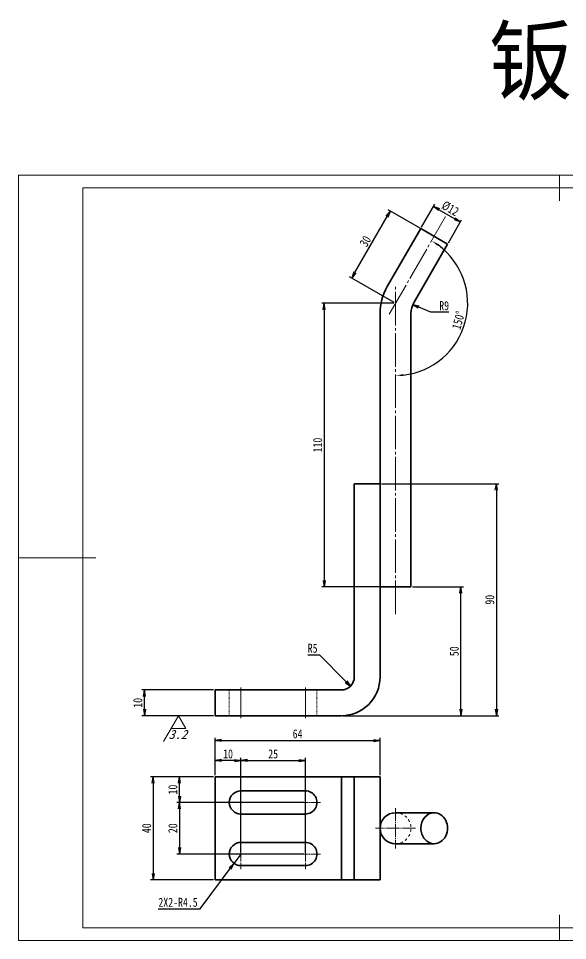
# Model space of a CAD drawing. Header units: millimetres. Extents: x -15766 to 80009, y -9701 to 15159.
# Drawn here: x -12068.9 to -11855.7, y 8886 to 9243.7 of the extents above; entities that cross this region are included whole.
import ezdxf
from ezdxf.enums import TextEntityAlignment as Align

# ---------------------------------------------------------------- set-up
doc = ezdxf.new("R2010")
doc.units = ezdxf.units.MM
doc.linetypes.add('CENTER-HOKUTO_1', pattern=[16, 13, -1, 1, -1])
doc.linetypes.add('HIDDEN-HOKUTO_1', pattern=[2, 1, -1])
doc.layers.get('DEFPOINTS').update_dxf_attribs({"lineweight": 18})
for name, color, linetype, lineweight in [('AM_7', 2, 'CENTER-HOKUTO_1', 18), ('AM_HID', 1, 'HIDDEN-HOKUTO_1', 18), ('AM_VIS', 7, 'Continuous', 18), ('CDRAFT0', 7, 'Continuous', 18), ('DIM', 253, 'Continuous', 20), ('title_frame', 7, 'Continuous', 18), ('word_dim', 9, 'Continuous', 18), ('粗实线层_1', 7, 'Continuous', 15)]:
    doc.layers.add(name, color=color, linetype=linetype, lineweight=lineweight)
doc.styles.add('DIM', font='', dxfattribs={"width": 0.8})
doc.styles.get('DIM').set_extended_font_data('NSimSun')
doc.dimstyles.new('1-1', dxfattribs={"dimtxt": 3.5, "dimasz": 3, "dimexe": 1, "dimexo": 0, "dimgap": 1, "dimtad": 1, "dimdsep": 46, "dimtxsty": 'DIM', "dimblk": '_CAXARROW', "dimcen": 0, "dimdle": 6, "dimclrd": 256, "dimclre": 256, "dimclrt": 3, "dimazin": 2, "dimtfac": 0.707107, "dimtmove": 0, "dimatfit": 3, "dimfxl": 0, "dimfrac": 2, "dimtolj": 1, "dimarcsym": 0})
doc.dimstyles.new('1-1$0', dxfattribs={"dimtxt": 3.5, "dimasz": 2.5, "dimexe": 1, "dimexo": 0.625, "dimgap": 0.8, "dimtad": 1, "dimdsep": 46, "dimtxsty": 'DIM', "dimblk": 'OPEN', "dimcen": 0, "dimdle": 5, "dimclrd": 256, "dimclre": 256, "dimclrt": 3, "dimazin": 3, "dimtfac": 0.5, "dimtmove": 0, "dimatfit": 3, "dimldrblk": 'OPEN', "dimfxl": 0, "dimtolj": 1, "dimarcsym": 0})
doc.dimstyles.new('1-1$4', dxfattribs={"dimtxt": 3.5, "dimasz": 2.5, "dimexe": 1, "dimexo": 0.625, "dimgap": 0.8, "dimtad": 1, "dimtih": 1, "dimtoh": 1, "dimzin": 12, "dimdsep": 46, "dimtxsty": 'DIM', "dimblk": 'OPEN', "dimcen": 0, "dimdle": 5, "dimclrd": 256, "dimclre": 256, "dimclrt": 3, "dimazin": 3, "dimtfac": 0.5, "dimtmove": 0, "dimatfit": 3, "dimldrblk": 'OPEN', "dimfxl": 0, "dimtolj": 1, "dimarcsym": 0})

# ---------------------------------------------------------------- blocks, each defined once
blk = doc.blocks.new('*X1984')
at = {"layer": 'CDRAFT0'}
for p, q in [((420, 297), (0, 297)), ((0, 297), (0, 0)), ((420, 0), (420, 297)), ((0, 0), (420, 0))]:
    blk.add_line(p, q, dxfattribs=at)
at = {"layer": '粗实线层_1'}
for p, q in [((210, 297), (210, 287)), ((415, 292), (25, 292)), ((25, 292), (25, 5)), ((415, 5), (415, 292)), ((0, 148.5), (30, 148.5)), ((420, 148.5), (410, 148.5)), ((210, 0), (210, 10)), ((25, 5), (415, 5))]:
    blk.add_line(p, q, dxfattribs=at)
blk = doc.blocks.new('_OPEN')
at = {"color": 0, "linetype": 'ByBlock', "lineweight": -2}
for p, q in [((-1, 0.166667), (0, 0)), ((-1, -0.166667), (0, 0)), ((0, 0), (-1, 0))]:
    blk.add_line(p, q, dxfattribs=at)
blk = doc.blocks.new('*D2161')
at = {"layer": 'DEFPOINTS', "color": 0, "transparency": 16777216}
for p in [(-12006.38, 8949.55), (-11992.52, 8949.55), (-11957.52, 8939.55)]:
    blk.add_point(p, dxfattribs=at)
at = {"layer": 'word_dim', "linetype": 'Continuous', "lineweight": -2, "transparency": 16777216}
for p, q in [((-11993.15, 8949.55), (-12007.38, 8949.55)), ((-12006.38, 8942.05), (-12006.38, 8947.05)), ((-11958.15, 8939.55), (-12007.38, 8939.55))]:
    blk.add_line(p, q, dxfattribs=at)
at = {"layer": 'word_dim', "lineweight": -2, "transparency": 16777216, "xscale": 2.5, "yscale": 2.5, "zscale": 2.5}
for p, rotation in [((-12006.38, 8949.55), 90), ((-12006.38, 8939.55), 270)]:
    blk.add_blockref('_OPEN', p, dxfattribs=dict(at, rotation=rotation))
at = {"layer": 'word_dim', "color": 3, "transparency": 16777216, "insert": (-12008.93, 8944.55), "char_height": 3.5, "attachment_point": 5, "rotation": 90, "style": 'DIM'}
blk.add_mtext('\\A1;10', dxfattribs=at)
blk = doc.blocks.new('*D2162')
at = {"layer": 'DEFPOINTS', "color": 0, "transparency": 16777216}
for p in [(-11957.52, 8939.55), (-12006.38, 8919.55), (-11957.52, 8919.55)]:
    blk.add_point(p, dxfattribs=at)
at = {"layer": 'word_dim', "linetype": 'Continuous', "lineweight": -2, "transparency": 16777216}
for p, q in [((-11958.15, 8939.55), (-12007.38, 8939.55)), ((-12006.38, 8937.05), (-12006.38, 8922.05)), ((-11958.15, 8919.55), (-12007.38, 8919.55))]:
    blk.add_line(p, q, dxfattribs=at)
at = {"layer": 'word_dim', "lineweight": -2, "transparency": 16777216, "xscale": 2.5, "yscale": 2.5, "zscale": 2.5}
for p, rotation in [((-12006.38, 8939.55), 90), ((-12006.38, 8919.55), 270)]:
    blk.add_blockref('_OPEN', p, dxfattribs=dict(at, rotation=rotation))
at = {"layer": 'word_dim', "color": 3, "transparency": 16777216, "insert": (-12008.93, 8929.55), "char_height": 3.5, "attachment_point": 5, "rotation": 90, "style": 'DIM'}
blk.add_mtext('\\A1;20', dxfattribs=at)
blk = doc.blocks.new('*D2163')
at = {"layer": 'DEFPOINTS', "color": 0, "transparency": 16777216}
for p in [(-11992.52, 8949.55), (-12016.57, 8909.55), (-11992.52, 8909.55)]:
    blk.add_point(p, dxfattribs=at)
at = {"layer": 'word_dim', "linetype": 'Continuous', "lineweight": -2, "transparency": 16777216}
for p, q in [((-11993.15, 8949.55), (-12017.57, 8949.55)), ((-12016.57, 8947.05), (-12016.57, 8912.05)), ((-11993.15, 8909.55), (-12017.57, 8909.55))]:
    blk.add_line(p, q, dxfattribs=at)
at = {"layer": 'word_dim', "lineweight": -2, "transparency": 16777216, "xscale": 2.5, "yscale": 2.5, "zscale": 2.5}
for p, rotation in [((-12016.57, 8949.55), 90), ((-12016.57, 8909.55), 270)]:
    blk.add_blockref('_OPEN', p, dxfattribs=dict(at, rotation=rotation))
at = {"layer": 'word_dim', "color": 3, "transparency": 16777216, "insert": (-12019.12, 8929.55), "char_height": 3.5, "attachment_point": 5, "rotation": 90, "style": 'DIM'}
blk.add_mtext('\\A1;40', dxfattribs=at)
blk = doc.blocks.new('*D2164')
at = {"layer": 'DEFPOINTS', "color": 0, "transparency": 16777216}
for p in [(-11992.52, 8955.81), (-11992.52, 8949.55), (-11982.52, 8919.55)]:
    blk.add_point(p, dxfattribs=at)
at = {"layer": 'word_dim', "linetype": 'Continuous', "lineweight": -2, "transparency": 16777216}
for p, q in [((-11992.52, 8950.18), (-11992.52, 8956.81)), ((-11985.02, 8955.81), (-11990.02, 8955.81)), ((-11982.52, 8920.18), (-11982.52, 8956.81))]:
    blk.add_line(p, q, dxfattribs=at)
at = {"layer": 'word_dim', "lineweight": -2, "transparency": 16777216, "xscale": 2.5, "yscale": 2.5, "zscale": 2.5, "rotation": 180}
blk.add_blockref('_OPEN', (-11992.52, 8955.81), dxfattribs=at)
at = {"layer": 'word_dim', "lineweight": -2, "transparency": 16777216, "xscale": 2.5, "yscale": 2.5, "zscale": 2.5}
blk.add_blockref('_OPEN', (-11982.52, 8955.81), dxfattribs=at)
at = {"layer": 'word_dim', "color": 3, "transparency": 16777216, "insert": (-11987.52, 8958.36), "char_height": 3.5, "attachment_point": 5, "style": 'DIM'}
blk.add_mtext('\\A1;10', dxfattribs=at)
blk = doc.blocks.new('*D2165')
at = {"layer": 'DEFPOINTS', "color": 0, "transparency": 16777216}
for p in [(-11957.52, 8955.81), (-11982.52, 8919.55), (-11957.52, 8919.55)]:
    blk.add_point(p, dxfattribs=at)
at = {"layer": 'word_dim', "linetype": 'Continuous', "lineweight": -2, "transparency": 16777216}
for p, q in [((-11982.52, 8920.18), (-11982.52, 8956.81)), ((-11980.02, 8955.81), (-11960.02, 8955.81)), ((-11957.52, 8920.18), (-11957.52, 8956.81))]:
    blk.add_line(p, q, dxfattribs=at)
at = {"layer": 'word_dim', "lineweight": -2, "transparency": 16777216, "xscale": 2.5, "yscale": 2.5, "zscale": 2.5, "rotation": 180}
blk.add_blockref('_OPEN', (-11982.52, 8955.81), dxfattribs=at)
at = {"layer": 'word_dim', "lineweight": -2, "transparency": 16777216, "xscale": 2.5, "yscale": 2.5, "zscale": 2.5}
blk.add_blockref('_OPEN', (-11957.52, 8955.81), dxfattribs=at)
at = {"layer": 'word_dim', "color": 3, "transparency": 16777216, "insert": (-11970.02, 8958.36), "char_height": 3.5, "attachment_point": 5, "style": 'DIM'}
blk.add_mtext('\\A1;25', dxfattribs=at)
blk = doc.blocks.new('*D2166')
at = {"layer": 'DEFPOINTS', "color": 0, "transparency": 16777216}
for p in [(-11982.52, 8919.55), (-11985.21, 8915.94)]:
    blk.add_point(p, dxfattribs=at)
at = {"layer": 'word_dim', "linetype": 'Continuous', "lineweight": -2, "transparency": 16777216}
for p, q in [((-11982.52, 8919.55), (-11985.21, 8915.94)), ((-11998.4, 8898.24), (-11986.7, 8913.94)), ((-12014.67, 8898.24), (-11998.4, 8898.24))]:
    blk.add_line(p, q, dxfattribs=at)
at = {"layer": 'word_dim', "lineweight": -2, "transparency": 16777216, "xscale": 2.5, "yscale": 2.5, "zscale": 2.5, "rotation": 53.32474587222672}
blk.add_blockref('_OPEN', (-11985.21, 8915.94), dxfattribs=at)
at = {"layer": 'word_dim', "color": 3, "transparency": 16777216, "insert": (-12006.93, 8900.79), "char_height": 3.5, "attachment_point": 5, "style": 'DIM'}
blk.add_mtext('\\A1;2X2-R4.5', dxfattribs=at)
blk = doc.blocks.new('*D2167')
at = {"layer": 'DEFPOINTS', "color": 0, "transparency": 16777216}
for p in [(-12019.97, 8983.2), (-11992.52, 8983.2), (-11992.52, 8973.2)]:
    blk.add_point(p, dxfattribs=at)
at = {"layer": 'word_dim', "linetype": 'Continuous', "lineweight": -2, "transparency": 16777216}
for p, q in [((-11993.15, 8983.2), (-12020.97, 8983.2)), ((-12019.97, 8975.7), (-12019.97, 8980.7)), ((-11993.15, 8973.2), (-12020.97, 8973.2))]:
    blk.add_line(p, q, dxfattribs=at)
at = {"layer": 'word_dim', "lineweight": -2, "transparency": 16777216, "xscale": 2.5, "yscale": 2.5, "zscale": 2.5}
for p, rotation in [((-12019.97, 8983.2), 90), ((-12019.97, 8973.2), 270)]:
    blk.add_blockref('_OPEN', p, dxfattribs=dict(at, rotation=rotation))
at = {"layer": 'word_dim', "color": 3, "transparency": 16777216, "insert": (-12022.52, 8978.2), "char_height": 3.5, "attachment_point": 5, "rotation": 90, "style": 'DIM'}
blk.add_mtext('\\A1;10', dxfattribs=at)
blk = doc.blocks.new('*D2168')
at = {"layer": 'DEFPOINTS', "color": 0, "transparency": 16777216}
for p in [(-11943.52, 8988.2), (-11939.99, 8984.65)]:
    blk.add_point(p, dxfattribs=at)
at = {"layer": 'word_dim', "linetype": 'Continuous', "lineweight": -2, "transparency": 16777216}
for p, q in [((-11956.49, 8996.79), (-11952.08, 8996.79)), ((-11952.08, 8996.79), (-11941.76, 8986.42))]:
    blk.add_line(p, q, dxfattribs=at)
at = {"layer": 'word_dim', "lineweight": -2, "transparency": 16777216, "xscale": 2.5, "yscale": 2.5, "zscale": 2.5, "rotation": 314.8786580096202}
blk.add_blockref('_OPEN', (-11939.99, 8984.65), dxfattribs=at)
at = {"layer": 'word_dim', "color": 3, "transparency": 16777216, "insert": (-11954.69, 8999.34), "char_height": 3.5, "attachment_point": 5, "style": 'DIM'}
blk.add_mtext('\\A1;R5', dxfattribs=at)
blk = doc.blocks.new('*D2169')
at = {"layer": 'DEFPOINTS', "color": 0, "transparency": 16777216}
for p in [(-11928.52, 9063.2), (-11943.52, 8973.2), (-11883.38, 8973.2)]:
    blk.add_point(p, dxfattribs=at)
at = {"layer": 'word_dim', "linetype": 'Continuous', "lineweight": -2, "transparency": 16777216}
for p, q in [((-11927.9, 9063.2), (-11882.38, 9063.2)), ((-11883.38, 9060.7), (-11883.38, 8975.7)), ((-11942.9, 8973.2), (-11882.38, 8973.2))]:
    blk.add_line(p, q, dxfattribs=at)
at = {"layer": 'word_dim', "lineweight": -2, "transparency": 16777216, "xscale": 2.5, "yscale": 2.5, "zscale": 2.5}
for p, rotation in [((-11883.38, 9063.2), 90), ((-11883.38, 8973.2), 270)]:
    blk.add_blockref('_OPEN', p, dxfattribs=dict(at, rotation=rotation))
at = {"layer": 'word_dim', "color": 3, "transparency": 16777216, "insert": (-11885.93, 9018.2), "char_height": 3.5, "attachment_point": 5, "rotation": 90, "style": 'DIM'}
blk.add_mtext('\\A1;90', dxfattribs=at)
blk = doc.blocks.new('*D2170')
at = {"layer": 'DEFPOINTS', "color": 0, "transparency": 16777216}
for p in [(-11924.53, 9168.99), (-11907.52, 9159.18), (-11922.52, 9133.2)]:
    blk.add_point(p, dxfattribs=at)
at = {"layer": 'word_dim', "linetype": 'Continuous', "lineweight": -2, "transparency": 16777216}
for p, q in [((-11908.06, 9159.49), (-11925.39, 9169.49)), ((-11938.28, 9145.18), (-11925.78, 9166.83)), ((-11923.06, 9133.51), (-11940.39, 9143.51))]:
    blk.add_line(p, q, dxfattribs=at)
at = {"layer": 'word_dim', "lineweight": -2, "transparency": 16777216, "xscale": 2.5, "yscale": 2.5, "zscale": 2.5}
for p, rotation in [((-11924.53, 9168.99), 59.99980959520636), ((-11939.53, 9143.01), 239.9998095952064)]:
    blk.add_blockref('_OPEN', p, dxfattribs=dict(at, rotation=rotation))
at = {"layer": 'word_dim', "color": 3, "transparency": 16777216, "insert": (-11934.24, 9157.28), "char_height": 3.5, "attachment_point": 5, "rotation": 59.9998, "style": 'DIM'}
blk.add_mtext('\\A1;30', dxfattribs=at)
blk = doc.blocks.new('*D2171')
at = {"layer": 'DEFPOINTS', "color": 0, "transparency": 16777216}
for p in [(-11922.52, 9133.2), (-11950.18, 9023.2), (-11922.52, 9023.2)]:
    blk.add_point(p, dxfattribs=at)
at = {"layer": 'word_dim', "linetype": 'Continuous', "lineweight": -2, "transparency": 16777216}
for p, q in [((-11923.15, 9133.2), (-11951.18, 9133.2)), ((-11950.18, 9130.7), (-11950.18, 9025.7)), ((-11923.15, 9023.2), (-11951.18, 9023.2))]:
    blk.add_line(p, q, dxfattribs=at)
at = {"layer": 'word_dim', "lineweight": -2, "transparency": 16777216, "xscale": 2.5, "yscale": 2.5, "zscale": 2.5}
for p, rotation in [((-11950.18, 9133.2), 90), ((-11950.18, 9023.2), 270)]:
    blk.add_blockref('_OPEN', p, dxfattribs=dict(at, rotation=rotation))
at = {"layer": 'word_dim', "color": 3, "transparency": 16777216, "insert": (-11952.73, 9078.2), "char_height": 3.5, "attachment_point": 5, "rotation": 90, "style": 'DIM'}
blk.add_mtext('\\A1;110', dxfattribs=at)
blk = doc.blocks.new('*D2172')
at = {"layer": 'DEFPOINTS', "color": 0, "transparency": 16777216}
for p in [(-11916.52, 9023.2), (-11897.17, 9023.2), (-11943.52, 8973.2)]:
    blk.add_point(p, dxfattribs=at)
at = {"layer": 'word_dim', "linetype": 'Continuous', "lineweight": -2, "transparency": 16777216}
for p, q in [((-11915.9, 9023.2), (-11896.17, 9023.2)), ((-11897.17, 8975.7), (-11897.17, 9020.7)), ((-11942.9, 8973.2), (-11896.17, 8973.2))]:
    blk.add_line(p, q, dxfattribs=at)
at = {"layer": 'word_dim', "lineweight": -2, "transparency": 16777216, "xscale": 2.5, "yscale": 2.5, "zscale": 2.5}
for p, rotation in [((-11897.17, 9023.2), 90), ((-11897.17, 8973.2), 270)]:
    blk.add_blockref('_OPEN', p, dxfattribs=dict(at, rotation=rotation))
at = {"layer": 'word_dim', "color": 3, "transparency": 16777216, "insert": (-11899.72, 8998.2), "char_height": 3.5, "attachment_point": 5, "rotation": 90, "style": 'DIM'}
blk.add_mtext('\\A1;50', dxfattribs=at)
blk = doc.blocks.new('*D2173')
at = {"layer": 'DEFPOINTS', "color": 0, "transparency": 16777216}
for p in [(-11912.72, 9162.18), (-11897.36, 9164.77), (-11902.33, 9156.18)]:
    blk.add_point(p, dxfattribs=at)
at = {"layer": 'word_dim', "linetype": 'Continuous', "lineweight": -2, "transparency": 16777216}
for p, q in [((-11912.41, 9162.72), (-11907.26, 9171.64)), ((-11905.59, 9169.52), (-11899.53, 9166.02)), ((-11902.01, 9156.72), (-11896.86, 9165.64))]:
    blk.add_line(p, q, dxfattribs=at)
at = {"layer": 'word_dim', "lineweight": -2, "transparency": 16777216, "xscale": 2.5, "yscale": 2.5, "zscale": 2.5}
for p, rotation in [((-11907.76, 9170.77), 150.0002309946317), ((-11897.36, 9164.77), 330.0002309946317)]:
    blk.add_blockref('_OPEN', p, dxfattribs=dict(at, rotation=rotation))
at = {"layer": 'word_dim', "color": 3, "transparency": 16777216, "insert": (-11901.28, 9169.98), "char_height": 3.5, "attachment_point": 5, "rotation": 330.0002, "style": 'DIM'}
blk.add_mtext('\\A1;%%c12', dxfattribs=at)
blk = doc.blocks.new('_CAXARROW')
blk.add_hatch(color=0).paths.add_polyline_path([(0, 0), (-1, 0.125), (-1, -0.125)], flags=0)
blk = doc.blocks.new('*D2174')
at = {"layer": 'DEFPOINTS', "color": 0, "transparency": 16777216}
for p in [(-11903.11, 9166.83), (-11922.52, 9139.77), (-11924.93, 9129.03), (-11901.06, 9115.18), (-11922.52, 9012.6)]:
    blk.add_point(p, dxfattribs=at)
at = {"layer": 'word_dim', "linetype": 'Continuous', "lineweight": -2, "transparency": 16777216}
blk.add_arc((-11922.52, 9133.2), 28.02, 276.1375, 53.8626, dxfattribs=at)
at = {"layer": 'word_dim', "lineweight": -2, "transparency": 16777216, "xscale": 3, "yscale": 3, "zscale": 3}
for p, rotation in [((-11908.51, 9157.46), 146.9313892887825), ((-11922.52, 9105.18), 183.0687474461459)]:
    blk.add_blockref('_CAXARROW', p, dxfattribs=dict(at, rotation=rotation))
at = {"layer": 'word_dim', "color": 3, "transparency": 16777216, "insert": (-11898.11, 9126.66), "char_height": 3.5, "attachment_point": 5, "rotation": 75.0001, "style": 'DIM'}
blk.add_mtext('\\A1;150°', dxfattribs=at)
blk = doc.blocks.new('*D2175')
at = {"layer": 'DEFPOINTS', "color": 0, "transparency": 16777216}
for p in [(-11915.83, 9132.65), (-11907.52, 9129.18)]:
    blk.add_point(p, dxfattribs=at)
at = {"layer": 'word_dim', "linetype": 'Continuous', "lineweight": -2, "transparency": 16777216}
for p, q in [((-11908.77, 9129.7), (-11913.52, 9131.68)), ((-11901.83, 9129.7), (-11908.77, 9129.7))]:
    blk.add_line(p, q, dxfattribs=at)
at = {"layer": 'word_dim', "lineweight": -2, "transparency": 16777216, "xscale": 2.5, "yscale": 2.5, "zscale": 2.5, "rotation": 157.3280298202156}
blk.add_blockref('_OPEN', (-11915.83, 9132.65), dxfattribs=at)
at = {"layer": 'word_dim', "color": 3, "transparency": 16777216, "insert": (-11903.65, 9132.25), "char_height": 3.5, "attachment_point": 5, "style": 'DIM'}
blk.add_mtext('\\A1;R9', dxfattribs=at)
blk = doc.blocks.new('*D2178')
at = {"layer": 'DEFPOINTS', "color": 0, "transparency": 16777216}
for p in [(-11928.52, 8963.59), (-11992.52, 8949.55), (-11928.52, 8949.55)]:
    blk.add_point(p, dxfattribs=at)
at = {"layer": 'word_dim', "linetype": 'Continuous', "lineweight": -2, "transparency": 16777216}
for p, q in [((-11992.52, 8950.18), (-11992.52, 8964.59)), ((-11990.02, 8963.59), (-11931.02, 8963.59)), ((-11928.52, 8950.18), (-11928.52, 8964.59))]:
    blk.add_line(p, q, dxfattribs=at)
at = {"layer": 'word_dim', "lineweight": -2, "transparency": 16777216, "xscale": 2.5, "yscale": 2.5, "zscale": 2.5, "rotation": 180}
blk.add_blockref('_OPEN', (-11992.52, 8963.59), dxfattribs=at)
at = {"layer": 'word_dim', "lineweight": -2, "transparency": 16777216, "xscale": 2.5, "yscale": 2.5, "zscale": 2.5}
blk.add_blockref('_OPEN', (-11928.52, 8963.59), dxfattribs=at)
at = {"layer": 'word_dim', "color": 3, "transparency": 16777216, "insert": (-11960.52, 8966.14), "char_height": 3.5, "attachment_point": 5, "style": 'DIM'}
blk.add_mtext('\\A1;64', dxfattribs=at)
blk = doc.blocks.new('FINISHER_BL')
at = {"layer": 'DIM'}
for p, q in [((0, 0), (-5.77, -10)), ((2.89, -5), (0, 0)), ((-2.89, -5), (2.89, -5))]:
    blk.add_line(p, q, dxfattribs=at)
at = {"layer": 'DIM', "color": 2, "style": 'DIM', "oblique": 20}
blk.add_attdef('0.0', text='', height=3.5, dxfattribs=at).set_placement((-3.89, -5.5), align=Align.TOP_LEFT)

msp = doc.modelspace()

# ---------------------------------------------------------------- linework, layer by layer
at = {"layer": 'AM_7'}
for p, q in [((-11924.92987, 9129.02597), (-11903.10614, 9166.82599)), ((-11922.52265, 9012.59714), (-11922.52265, 9139.77408))]:
    msp.add_line(p, q, dxfattribs=at)
at = {"layer": 'AM_7', "ltscale": 0.3}
for p, q in [((-11982.52265, 8972.19522), (-11982.52265, 8984.19522)), ((-11957.52265, 8972.19522), (-11957.52265, 8984.19522))]:
    msp.add_line(p, q, dxfattribs=at)
at = {"layer": 'AM_7', "ltscale": 0.2925}
for p, q in [((-11982.52265, 8945.40188), (-11982.52265, 8933.70187)), ((-11957.52265, 8945.40188), (-11957.52265, 8933.70187)), ((-11982.52265, 8925.40188), (-11982.52265, 8913.70187)), ((-11957.52265, 8925.40188), (-11957.52265, 8913.70187))]:
    msp.add_line(p, q, dxfattribs=at)
at = {"layer": 'AM_7', "ltscale": 0.292505}
for p, q in [((-11976.67255, 8939.55188), (-11988.37275, 8939.55188)), ((-11951.67255, 8939.55188), (-11963.37275, 8939.55188)), ((-11976.67255, 8919.55188), (-11988.37275, 8919.55188)), ((-11951.67255, 8919.55188), (-11963.37275, 8919.55188))]:
    msp.add_line(p, q, dxfattribs=at)
at = {"layer": 'AM_7', "ltscale": 0.39}
msp.add_line((-11922.52265, 8937.35188), (-11922.52265, 8921.75187), dxfattribs=at)
at = {"layer": 'AM_7', "ltscale": 0.38999}
msp.add_line((-11914.72284, 8929.55188), (-11930.32245, 8929.55188), dxfattribs=at)
at = {"layer": 'AM_HID'}
for p, q in [((-11928.52265, 9063.19522), (-11928.52265, 9023.19522)), ((-11943.52265, 8909.55188), (-11943.52265, 8949.55188))]:
    msp.add_line(p, q, dxfattribs=at)
at = {"layer": 'AM_HID', "ltscale": 0.25}
for p, q in [((-11987.02265, 8973.19522), (-11987.02265, 8983.19522)), ((-11987.02265, 8973.19522), (-11987.02265, 8983.19522)), ((-11982.52265, 8983.19522), (-11982.52265, 8973.19522)), ((-11982.52265, 8973.19522), (-11982.52265, 8983.19522)), ((-11982.52265, 8983.19522), (-11982.52265, 8973.19522)), ((-11982.52265, 8983.19522), (-11982.52265, 8973.19522)), ((-11957.52265, 8973.19522), (-11957.52265, 8983.19522)), ((-11957.52265, 8973.19522), (-11957.52265, 8983.19522)), ((-11957.52265, 8983.19522), (-11957.52265, 8973.19522)), ((-11957.52265, 8973.19522), (-11957.52265, 8983.19522)), ((-11953.02265, 8973.19522), (-11953.02265, 8983.19522)), ((-11953.02265, 8973.19522), (-11953.02265, 8983.19522))]:
    msp.add_line(p, q, dxfattribs=at)
at = {"layer": 'AM_HID', "ltscale": 0.001166}
msp.add_line((-11928.52265, 8929.52851), (-11928.52265, 8929.57515), dxfattribs=at)
at = {"layer": 'AM_HID'}
msp.add_arc((-11922.52265, 8929.55188), 6, 269.9999975, 90.0000025, dxfattribs=at)
at = {"layer": 'AM_VIS', "lineweight": 35}
for p, q in [((-11925.70917, 9139.67599), (-11912.71894, 9162.17599)), ((-11915.31708, 9133.67599), (-11902.32636, 9156.17599)), ((-11928.52265, 9129.17599), (-11928.52265, 9063.19522)), ((-11916.52265, 9023.19522), (-11916.52265, 9129.17599)), ((-11938.52265, 9063.19522), (-11938.52265, 8988.19522)), ((-11928.52265, 9063.19522), (-11928.52265, 8988.19522)), ((-11943.52265, 8983.19522), (-11992.52265, 8983.19522)), ((-11943.52265, 8973.19522), (-11992.52265, 8973.19522)), ((-11992.52265, 8949.55188), (-11992.52265, 8909.55188)), ((-11992.52265, 8949.55188), (-11943.52265, 8949.55188)), ((-11943.52265, 8909.55188), (-11943.52265, 8949.55188)), ((-11938.52265, 8909.55188), (-11938.52265, 8949.55188)), ((-11982.52265, 8944.05188), (-11957.52265, 8944.05188)), ((-11957.52265, 8935.05188), (-11982.52265, 8935.05188)), ((-11982.52265, 8924.05188), (-11957.52265, 8924.05188)), ((-11957.52265, 8915.05188), (-11982.52265, 8915.05188)), ((-11943.52265, 8909.55188), (-11992.52265, 8909.55188))]:
    msp.add_line(p, q, dxfattribs=at)
at = {"layer": 'AM_VIS', "lineweight": 35, "ltscale": 0.300006}
msp.add_line((-11902.32636, 9156.17599), (-11912.71894, 9162.17599), dxfattribs=at)
at = {"layer": 'AM_VIS', "lineweight": 35, "ltscale": 0.25}
for p, q in [((-11938.52265, 9063.19522), (-11928.52265, 9063.19522)), ((-11992.52265, 8983.19522), (-11992.52265, 8973.19522)), ((-11938.52265, 8949.55188), (-11928.52265, 8949.55188)), ((-11938.52265, 8909.55188), (-11928.52265, 8909.55188))]:
    msp.add_line(p, q, dxfattribs=at)
at = {"layer": 'AM_VIS', "lineweight": 35, "ltscale": 0.3}
msp.add_line((-11928.52265, 9023.19522), (-11916.52265, 9023.19522), dxfattribs=at)
at = {"layer": 'AM_VIS', "lineweight": 35, "ltscale": 0.125}
for p, q in [((-11938.52265, 8949.55188), (-11943.52265, 8949.55188)), ((-11943.52265, 8909.55188), (-11938.52265, 8909.55188))]:
    msp.add_line(p, q, dxfattribs=at)
at = {"layer": 'AM_VIS', "lineweight": 35, "ltscale": 0.499418}
msp.add_line((-11928.52265, 8929.57515), (-11928.52265, 8949.55188), dxfattribs=at)
at = {"layer": 'AM_VIS', "lineweight": 35, "ltscale": 0.050244}
for p, q in [((-11922.52265, 8935.55188), (-11920.51288, 8935.55188)), ((-11922.52265, 8923.55188), (-11920.51288, 8923.55188))]:
    msp.add_line(p, q, dxfattribs=at)
at = {"layer": 'AM_VIS', "lineweight": 35, "ltscale": 0.324756}
for p, q in [((-11920.51288, 8935.55188), (-11907.52265, 8935.55188)), ((-11920.51288, 8923.55188), (-11907.52265, 8923.55188))]:
    msp.add_line(p, q, dxfattribs=at)
at = {"layer": 'AM_VIS', "lineweight": 35, "ltscale": 0.499416}
msp.add_line((-11928.52265, 8909.55188), (-11928.52265, 8929.52851), dxfattribs=at)
at = {"layer": 'AM_VIS', "lineweight": 35}
for centre, radius, start, end in [((-11907.52265, 9129.17599), 21, 149.9999973, 180.000005), ((-11907.52265, 9129.17599), 9, 149.9999973, 180.000005), ((-11943.52265, 8988.19522), 15, 269.9999975, 0), ((-11943.52265, 8988.19522), 5, 269.9999975, 0), ((-11982.52265, 8939.55188), 4.5, 90.0000025, 269.9999975), ((-11957.52265, 8939.55188), 4.5, 269.9999975, 90.0000025), ((-11922.52265, 8929.55188), 6, 90.0000025, 269.9999975), ((-11982.52265, 8919.55188), 4.5, 90.0000025, 269.9999975), ((-11957.52265, 8919.55188), 4.5, 269.9999975, 90.0000025)]:
    msp.add_arc(centre, radius, start, end, dxfattribs=at)
for start_param, end_param in [(3.141592654, 4.71238898), (6.283185307, 9.424777961), (4.71238898, 6.283185307)]:
    msp.add_ellipse((-11907.52265, 8929.55188), major_axis=(0, -6), ratio=0.866025404, start_param=start_param, end_param=end_param, dxfattribs=at)

# ---------------------------------------------------------------- block references
at = {"layer": 'title_frame'}
msp.add_blockref('*X1984', (-12068.87578, 8885.97315), dxfattribs=at)
at = {"layer": 'word_dim', "color": 3, "true_color": 0x00ff00}
msp.add_blockref('FINISHER_BL', (-12006.74838, 8973.19522), dxfattribs=at).add_auto_attribs({'0.0': '3.2'})

# ---------------------------------------------------------------- texts
at = {"layer": 'word_dim', "color": 3, "insert": (-11886.29907, 9239.76078), "char_height": 25, "width": 116.6634772, "attachment_point": 1}
msp.add_mtext('钣金', dxfattribs=at)

# ---------------------------------------------------------------- dimensions: what is measured, and where the dimension line sits
at = {"layer": 'word_dim', "color": 3, "true_color": 0x00ff00}
dim = msp.add_aligned_dim(p1=(-11912.71889, 9162.17607), p2=(-11902.32636, 9156.17599), distance=9.92746, dimstyle='1-1$0', override={"dimpost": '%%c<>'}, dxfattribs=at)
dim.commit()
dim.dimension.update_dxf_attribs({"geometry": '*D2173', "text_midpoint": (-11901.28394, 9169.98185)})
dim = msp.add_aligned_dim(p1=(-11922.52265, 9133.19543), p2=(-11907.52265, 9159.17599), distance=19.63595, dimstyle='1-1$0', dxfattribs=at)
dim.commit()
dim.dimension.update_dxf_attribs({"geometry": '*D2170', "text_midpoint": (-11934.23621, 9157.27875)})
dim = msp.add_angular_dim_2l(base=(-11901.05845, 9115.18486), line1=((-11922.52265, 9012.59714), (-11922.52265, 9139.77408)), line2=((-11924.92987, 9129.02597), (-11903.10614, 9166.82599)), dimstyle='1-1', dxfattribs=at)
dim.commit()
dim.dimension.update_dxf_attribs({"geometry": '*D2174', "text_midpoint": (-11898.11418, 9126.65523)})
for base, p1, p2, picture, middle in [((-11950.17626, 9023.19522), (-11922.52265, 9133.19543), (-11922.52265, 9023.19522), '*D2171', (-11952.72626, 9078.19533)), ((-11883.38038, 8973.19522), (-11928.52265, 9063.19522), (-11943.52265, 8973.19522), '*D2169', (-11885.93038, 9018.19522)), ((-11897.16826, 9023.19522), (-11943.52265, 8973.19522), (-11916.52265, 9023.19522), '*D2172', (-11899.71826, 8998.19522)), ((-12019.97411, 8983.19522), (-11992.52265, 8973.19522), (-11992.52265, 8983.19522), '*D2167', (-12022.52411, 8978.19522)), ((-12016.57439, 8909.55188), (-11992.52265, 8949.55188), (-11992.52265, 8909.55188), '*D2163', (-12019.12439, 8929.55188)), ((-12006.3768, 8949.55188), (-11957.52265, 8939.55188), (-11992.52265, 8949.55188), '*D2161', (-12008.9268, 8944.55188)), ((-12006.3768, 8919.55188), (-11957.52265, 8939.55188), (-11957.52265, 8919.55188), '*D2162', (-12008.9268, 8929.55188))]:
    dim = msp.add_linear_dim(base=base, p1=p1, p2=p2, angle=90, dimstyle='1-1$0', dxfattribs=at)
    dim.commit()
    dim.dimension.update_dxf_attribs({"geometry": picture, "text_midpoint": middle})
dim = msp.add_radius_dim(center=(-11907.52265, 9129.17599), mpoint=(-11915.82719, 9132.64509), dimstyle='1-1$4', dxfattribs=at)
dim.commit()
dim.dimension.update_dxf_attribs({"geometry": '*D2175', "text_midpoint": (-11903.64973, 9129.69694), "dimtype": 164})
dim = msp.add_radius_dim(center=(-11943.52265, 8988.19522), mpoint=(-11939.99461, 8984.65221), dimstyle='1-1$4', override={"dimtmove": 1}, dxfattribs=at)
dim.commit()
dim.dimension.update_dxf_attribs({"geometry": '*D2168', "text_midpoint": (-11952.08321, 8996.79212), "dimtype": 164})
for base, p1, p2, picture, middle in [((-11928.52265, 8963.58863), (-11992.52265, 8949.55188), (-11928.52265, 8949.55188), '*D2178', (-11960.52265, 8966.13863)), ((-11992.52265, 8955.80763), (-11982.52265, 8919.55188), (-11992.52265, 8949.55188), '*D2164', (-11987.52265, 8958.35763)), ((-11957.52265, 8955.80763), (-11982.52265, 8919.55188), (-11957.52265, 8919.55188), '*D2165', (-11970.02265, 8958.35763))]:
    dim = msp.add_linear_dim(base=base, p1=p1, p2=p2, dimstyle='1-1$0', dxfattribs=at)
    dim.commit()
    dim.dimension.update_dxf_attribs({"geometry": picture, "text_midpoint": middle})
dim = msp.add_radius_dim(center=(-11982.52265, 8919.55188), mpoint=(-11985.2104, 8915.94272), text='2X2-<>', dimstyle='1-1$4', dxfattribs=at)
dim.commit()
dim.dimension.update_dxf_attribs({"geometry": '*D2166', "text_midpoint": (-12006.93477, 8898.23709), "dimtype": 164})

doc.saveas('drawing.dxf')
